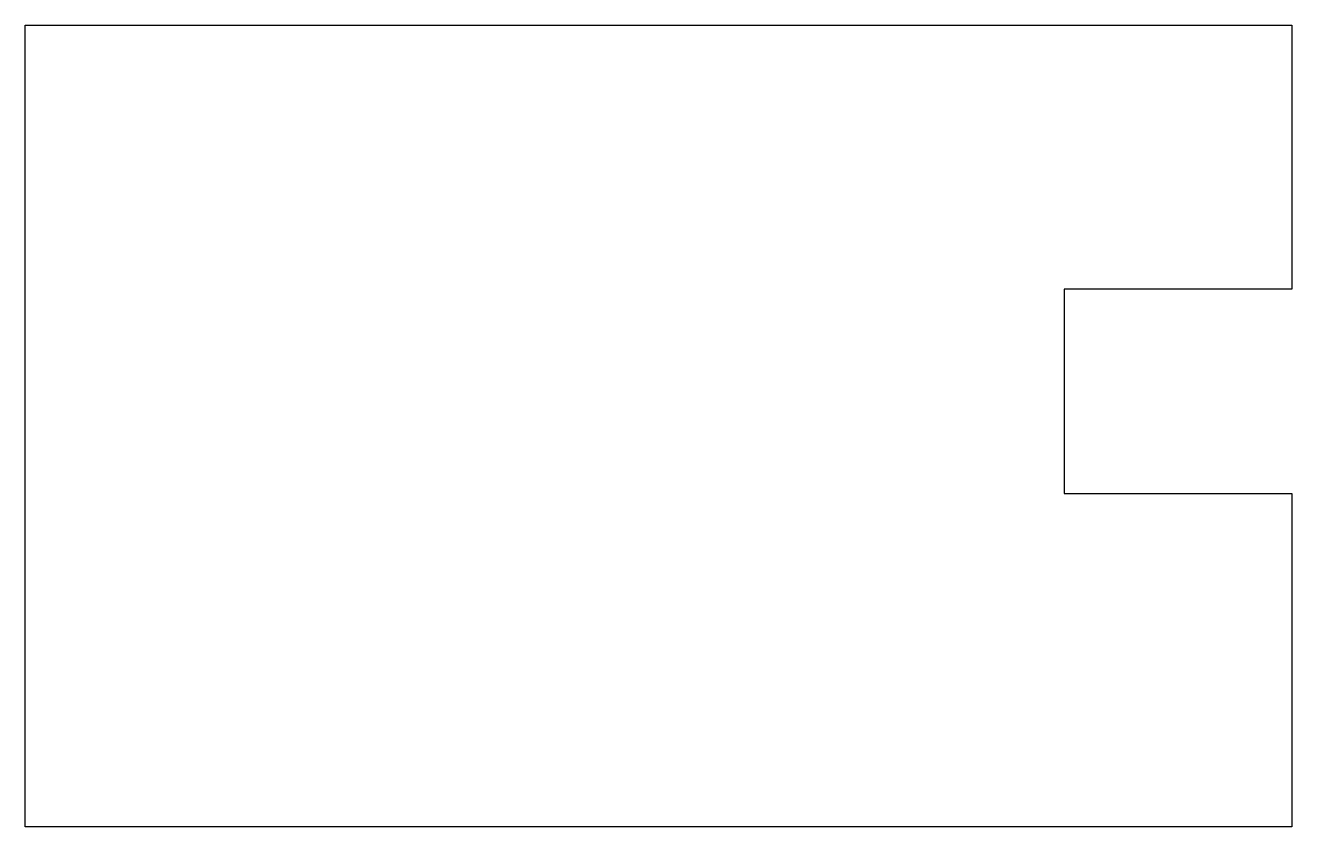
# Model space of a CAD drawing. Header units: millimetres. Extents: x 0 to 384, y 0 to 243.
import ezdxf

# ---------------------------------------------------------------- set-up
doc = ezdxf.new("R2010")
doc.units = ezdxf.units.MM
doc.layers.get('0').update_dxf_attribs({"linetype": 'CONTINUOUS'})

msp = doc.modelspace()

# ---------------------------------------------------------------- linework, layer by layer
for p, q in [((0, 0), (0, 243)), ((0, 243), (384, 243)), ((384, 243), (384, 163)), ((384, 163), (315, 163)), ((315, 163), (315, 101)), ((315, 101), (384, 101)), ((384, 101), (384, 0)), ((384, 0), (0, 0))]:
    msp.add_line(p, q)

doc.saveas('drawing.dxf')
